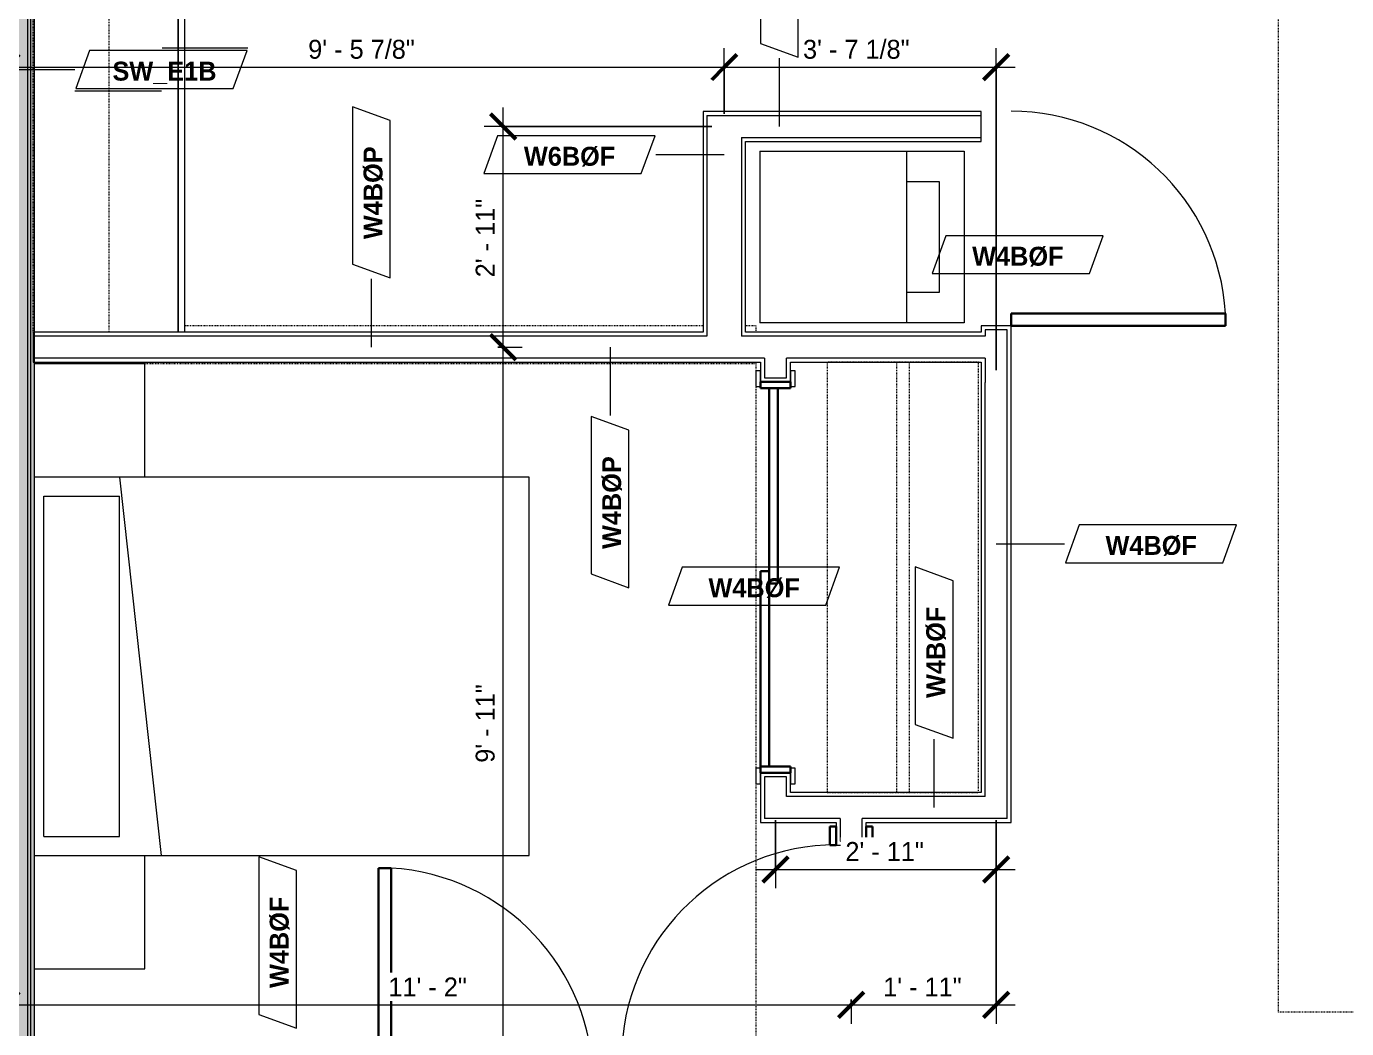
# Model space of a CAD drawing. Header units: inches. Extents: x -4010 to -1814, y 9846 to 12241.
# Drawn here: x -2932.4 to -2722.9, y 11808.7 to 11967.6 of the extents above; entities that cross this region are included whole.
import ezdxf

# ---------------------------------------------------------------- set-up
doc = ezdxf.new("R2010")
doc.units = ezdxf.units.IN
doc.header["$MEASUREMENT"] = 0
doc.linetypes.add('Aligning Line 1_8_', pattern=[0.25, 0.125, -0.125])
doc.linetypes.add('Dash', pattern=[0.25, 0.125, -0.125])
for name, color, linetype, lineweight in [('0-1', 7, 'Continuous', 5), ('A-ANNO-DIMS', 211, 'Continuous', 9), ('A-ANNO-DIMS-32', 211, 'Continuous', 9), ('A-DOOR-3', 31, 'Continuous', 9), ('A-DOOR-4', 31, 'Continuous', 30), ('A-DOOR-FRAM-3', 31, 'Continuous', 30), ('A-WALL', 113, 'Continuous', 18), ('A-WALL-2', 250, 'Continuous', 18), ('A-WALL-3', 113, 'Continuous', 9), ('A-WALL-IDEN', 211, 'Continuous', 9), ('G-ANNO-SYMB-1', 147, 'Aligning Line 1_8_', 9), ('I-FURN', 30, 'Continuous', 9), ('I-FURN-HDLN', 30, 'Dash', 9), ('I-WALL-1', 21, 'Continuous', 18), ('I-WALL-2', 241, 'Continuous', 5), ('I-WALL-3', 7, 'Continuous', 9), ('P-SANR-FIXT', 6, 'Continuous', 9), ('Q-CASE', 31, 'Continuous', 9), ('Q-CASE-HDLN', 31, 'Dash', 9)]:
    doc.layers.add(name, color=color, linetype=linetype, lineweight=lineweight)
doc.styles.add('Century Gothic', font='ufonts.com_century-gothic.ttf', dxfattribs={"height": 3})
doc.styles.add('Century Gothic_B_1', font='GOTHICB.TTF', dxfattribs={"height": 3})
doc.dimstyles.new('OD_1__HACK_2', dxfattribs={"dimscale": 12, "dimtxt": 3.132505, "dimasz": 0.333333, "dimexe": 0.25, "dimexo": 0.166667, "dimgap": 0.041667, "dimtad": 1, "dimdec": 4, "dimrnd": 0.0625, "dimzin": 3, "dimdsep": 46, "dimlunit": 4, "dimtxsty": 'Century Gothic', "dimblk1": 'OBLIQUE', "dimblk2": 'OBLIQUE', "dimsah": 1, "dimcen": 0.09, "dimdle": 0.25, "dimazin": 0, "dimtfac": 1, "dimtdec": 4, "dimtix": 1, "dimtmove": 0, "dimatfit": 3, "dimfxl": 1, "dimtvp": 1, "dimtfill": 1, "dimfrac": 2, "dimtolj": 1, "dimtzin": 0, "dimarcsym": 2})

# ---------------------------------------------------------------- blocks, each defined once
blk = doc.blocks.new('CTR - 1st Phase - Common Walls_rvt-1-UNIT PLANS - 1ST FLOOR')
at = {"layer": 'I-WALL-1'}
blk.add_hatch(color=256, dxfattribs=at).paths.add_polyline_path([(-2931.71, 11725.36), (-2931.09, 11725.36), (-2931.09, 12081.69), (-2931.71, 12081.69), (-2931.71, 11726.32)], flags=0)
at = {"layer": 'I-WALL-2'}
for points in [[(-2937.71, 11724.74), (-2932.21, 11724.74), (-2932.21, 12081.69), (-2937.71, 12081.69), (-2937.71, 11725.36)], [(-2932.21, 11724.74), (-2931.71, 11724.74), (-2931.71, 12081.69), (-2932.21, 12081.69), (-2932.21, 11725.36)]]:
    blk.add_hatch(color=256, dxfattribs=at).paths.add_polyline_path(points, flags=0)
at = {"layer": 'A-WALL-2'}
for p, q in [((-2932.21, 12081.69), (-2932.21, 11725.36)), ((-2931.71, 12081.69), (-2931.71, 11725.36))]:
    blk.add_line(p, q, dxfattribs=at)
at = {"layer": 'I-WALL-3'}
blk.add_line((-2931.09, 11761.49), (-2931.09, 12081.69), dxfattribs=at)
blk = doc.blocks.new('CTR - 1st Phase -Stairs _ Elevators_rvt-1-UNIT PLANS - 1ST FLOOR')
at = {"layer": 'G-ANNO-SYMB-1'}
for p, q in [((-2733.74, 11811.24), (-2733.74, 12126.9)), ((-2495.61, 11811.24), (-2733.74, 11811.24))]:
    blk.add_line(p, q, dxfattribs=at)
blk = doc.blocks.new('SLIDING - FLUSH - 5-0 x 6-8-3934327-UNIT PLANS - 1ST FLOOR')
at = {"layer": 'A-DOOR-3'}
for p, q in [((-30.25, 3), (-32.75, 3)), ((-32.75, 3), (-32.75, 2.25)), ((-32.75, 2.25), (-30.25, 2.25)), ((-30.25, 2.25), (-30.25, 3)), ((30.25, 3), (30.25, 2.25)), ((32.75, 3), (30.25, 3)), ((30.25, 2.25), (32.75, 2.25)), ((32.75, 2.25), (32.75, 3)), ((-30.25, -2.5), (-32.75, -2.5)), ((-32.75, -2.5), (-32.75, -3.25)), ((-32.75, -3.25), (-30.25, -3.25)), ((-30.25, -3.25), (-30.25, -2.5)), ((32.75, -2.5), (30.25, -2.5)), ((30.25, -2.5), (30.25, -3.25)), ((30.25, -3.25), (32.75, -3.25)), ((32.75, -3.25), (32.75, -2.5))]:
    blk.add_line(p, q, dxfattribs=at)
at = {"layer": 'A-DOOR-4'}
for p, q in [((1, 2.25), (-30, 2.25)), ((-30, 2.25), (-30, 0.88)), ((1, 0.88), (1, 2.25)), ((-30, 0.88), (1, 0.88)), ((30, 0.88), (-1, 0.88)), ((-1, 0.88), (-1, -0.5)), ((30, -0.5), (30, 0.88)), ((-1, -0.5), (30, -0.5))]:
    blk.add_line(p, q, dxfattribs=at)
at = {"layer": 'A-DOOR-FRAM-3'}
for p, q in [((-30, 2.25), (-31, 2.25)), ((-31, 2.25), (-31, -2.5)), ((-30, -2.5), (-30, 2.25)), ((31, 2.25), (30, 2.25)), ((30, 2.25), (30, -2.5)), ((31, -2.5), (31, 2.25)), ((-31, -2.5), (-30, -2.5)), ((30, -2.5), (31, -2.5))]:
    blk.add_line(p, q, dxfattribs=at)
blk = doc.blocks.new('SWING - SINGLE - FLUSH - 2-10 x 6-8 - PRIVACY-3199405-UNIT PLANS - 1ST FLOOR')
at = {"layer": 'A-DOOR-3'}
blk.add_arc((17, -2.37), 34.07, 180, 266.6343, dxfattribs=at)
at = {"layer": 'A-DOOR-4'}
for p, q in [((15, -2.37), (15, -36.38)), ((17, -2.37), (15, -2.37)), ((17, -2.37), (17, -36.38)), ((17, -36.38), (15, -36.38))]:
    blk.add_line(p, q, dxfattribs=at)
at = {"layer": 'A-DOOR-FRAM-3'}
for p, q in [((-20, 2.38), (-20, 3.38)), ((-20, 3.38), (-17, 3.38)), ((-17, 2.38), (-20, 2.38)), ((-17, 3.38), (-17, 2.38)), ((17, 2.38), (17, 3.38)), ((17, 3.38), (20, 3.38)), ((20, 2.38), (17, 2.38)), ((20, 3.38), (20, 2.38)), ((-20, -2.37), (-17, -2.37)), ((-20, -3.37), (-20, -2.37)), ((-17, -3.37), (-20, -3.37)), ((-17, -2.37), (-17, -3.37)), ((17, -2.37), (20, -2.37)), ((17, -3.37), (17, -2.37)), ((20, -3.37), (17, -3.37)), ((20, -2.37), (20, -3.37))]:
    blk.add_line(p, q, dxfattribs=at)
blk = doc.blocks.new('OD_CW_Closet - OD_CW_Closet-3786619-UNIT PLANS - 1ST FLOOR')
at = {"layer": 'Q-CASE-HDLN'}
for p, q in [((68.99, 24), (0.74, 24)), ((0.74, 24), (0.74, 0)), ((68.99, 0), (68.99, 24)), ((0.74, 13), (68.99, 13)), ((0.74, 11), (68.99, 11)), ((0.74, 0), (68.99, 0))]:
    blk.add_line(p, q, dxfattribs=at)
blk = doc.blocks.new('SWING - SINGLE - FLUSH - 34_ x 80_ - OFFSET PIVOT DOOR AT WASHER_DRYER-3629691-UNIT PLANS - 1ST FLOOR')
at = {"layer": 'A-DOOR-3'}
blk.add_arc((17, 2.37), 34.07, 93.3657, 180, dxfattribs=at)
at = {"layer": 'A-DOOR-4'}
for p, q in [((15, 2.37), (15, 36.38)), ((17, 36.38), (15, 36.38)), ((17, 2.37), (17, 36.38)), ((17, 2.37), (15, 2.37))]:
    blk.add_line(p, q, dxfattribs=at)
blk = doc.blocks.new('Bed-Standard - Queen 60_ x 79_-V81-UNIT PLANS - 1ST FLOOR')
at = {"layer": 'I-FURN'}
for p, q in [((-19.31, 37.2), (-19.31, -41.3)), ((-16.31, 35.7), (-16.31, 23.7)), ((-16.31, 35.7), (37.69, 35.7)), ((37.69, 35.7), (37.69, 23.7)), ((40.69, -41.3), (40.69, 37.2)), ((40.69, 23.7), (-19.31, 17.13)), ((-16.31, 23.7), (37.69, 23.7)), ((-19.31, -41.3), (40.69, -41.3))]:
    blk.add_line(p, q, dxfattribs=at)
at = {"layer": 'I-FURN-HDLN'}
for p, q in [((58.69, -77.3), (58.69, 37.2)), ((64.69, -68.86), (64.69, 13.39)), ((-55.31, -17.36), (-55.31, -51.36)), ((-55.31, -77.3), (-7.94, -77.3)), ((-5.44, -77.3), (55.06, -77.3)), ((57.56, -77.3), (58.94, -77.3)), ((63.69, -77.3), (64.69, -77.3)), ((64.69, -77.3), (64.69, -75.61))]:
    blk.add_line(p, q, dxfattribs=at)
blk = doc.blocks.new('Stacked Washer and Dryer - 26_x25_ - Private-3627842-UNIT PLANS - 1ST FLOOR')
at = {"layer": 'P-SANR-FIXT'}
for p, q in [((0, 13.625), (32.4375, 13.625)), ((0, 13.625), (0, -13.625)), ((23.34375, -13.625), (23.34375, 13.625)), ((32.4375, 13.625), (32.4375, -13.625)), ((28.53125, 8.75), (23.34375, 8.75)), ((28.53125, -8.75), (28.53125, 8.75)), ((23.34375, -8.75), (28.53125, -8.75)), ((32.4375, -13.625), (0, -13.625))]:
    blk.add_line(p, q, dxfattribs=at)
blk = doc.blocks.new('Table-Night Stand - 18_ x 18_ x 24_-V97-UNIT PLANS - 1ST FLOOR')
at = {"layer": 'I-FURN'}
for p, q in [((18.15, 0), (18.15, 17.5)), ((0.15, 0), (18.15, 0))]:
    blk.add_line(p, q, dxfattribs=at)
blk = doc.blocks.new('Table-Night Stand - 18_ x 18_ x 24_-V98-UNIT PLANS - 1ST FLOOR')
at = {"layer": 'I-FURN'}
for p, q in [((0.15, 17.5), (0.15, 0)), ((0.15, 0), (18.15, 0))]:
    blk.add_line(p, q, dxfattribs=at)
blk = doc.blocks.new('OD_CW_Base Cabinet - OD_CW_Base Cabinet-V146-UNIT PLANS - 1ST FLOOR')
at = {"layer": 'Q-CASE'}
for p, q in [((0.74, 0), (4.8, 0)), ((0.74, 0), (4.8, 0)), ((3.8, -1), (0.74, -1)), ((0.74, -1), (3.8, -1)), ((162.69, -1), (3.8, -1)), ((3.8, -1), (162.69, -1)), ((4.8, 0), (162.69, 0)), ((4.8, 0), (162.69, 0))]:
    blk.add_line(p, q, dxfattribs=at)
blk = doc.blocks.new('OD_CW_Upper Cabinet - OD_CW_Upper Cabinet-3856841-UNIT PLANS - 1ST FLOOR')
at = {"layer": 'Q-CASE-HDLN'}
for p, q in [((0.74, -24), (0.74, -12)), ((0.74, -12), (162.69, -12)), ((162.69, -12), (162.69, -24)), ((162.69, -24), (0.74, -24))]:
    blk.add_line(p, q, dxfattribs=at)
blk = doc.blocks.new('DIMBLOCK211-UNIT PLANS - 1ST FLOOR')
at = {"layer": 'A-ANNO-DIMS-32', "lineweight": 50}
for p, q in [((-2856.74, 11916.74), (-2858.74, 11918.74)), ((-2856.74, 11916.74), (-2854.74, 11914.74)), ((-2856.74, 11797.74), (-2858.74, 11799.74)), ((-2856.74, 11797.74), (-2854.74, 11795.74))]:
    blk.add_line(p, q, dxfattribs=at)
at = {"layer": 'A-ANNO-DIMS-32'}
for p, q in [((-2857.57, 11916.74), (-2853.74, 11916.74)), ((-2856.74, 11916.74), (-2857.57, 11916.74)), ((-2856.74, 11797.74), (-2856.74, 11916.74)), ((-2857.57, 11797.74), (-2853.74, 11797.74)), ((-2856.74, 11797.74), (-2857.57, 11797.74))]:
    blk.add_line(p, q, dxfattribs=at)
at = {"layer": 'A-ANNO-DIMS-32', "color": 0, "insert": (-2861.09, 11850.83), "char_height": 3, "width": 15.394, "attachment_point": 1, "rotation": 90, "line_spacing_factor": 0.984502, "style": 'Century Gothic', "bg_fill": 3, "box_fill_scale": 1.25, "bg_fill_color": 256, "bg_fill_true_color": 13158600, "bg_fill_transparency": 0}
blk.add_mtext('9\' - 11"', dxfattribs=at)
blk = doc.blocks.new('_Oblique')
at = {"color": 0, "linetype": 'ByBlock', "lineweight": -2}
blk.add_line((-0.5, -0.5), (0.5, 0.5), dxfattribs=at)
blk = doc.blocks.new('DIMBLOCK212-UNIT PLANS - 1ST FLOOR')
at = {"layer": 'A-ANNO-DIMS-32', "lineweight": 50}
for p, q in [((-2856.74, 11951.74), (-2858.74, 11953.74)), ((-2856.74, 11951.74), (-2854.74, 11949.74)), ((-2856.74, 11916.74), (-2858.74, 11918.74)), ((-2856.74, 11916.74), (-2854.74, 11914.74))]:
    blk.add_line(p, q, dxfattribs=at)
at = {"layer": 'A-ANNO-DIMS-32'}
for p, q in [((-2856.74, 11916.74), (-2856.74, 11954.74)), ((-2823.65, 11951.74), (-2859.74, 11951.74)), ((-2856.74, 11951.74), (-2823.65, 11951.74)), ((-2857.57, 11916.74), (-2853.74, 11916.74)), ((-2856.74, 11916.74), (-2857.57, 11916.74))]:
    blk.add_line(p, q, dxfattribs=at)
at = {"layer": 'A-ANNO-DIMS-32', "color": 0, "insert": (-2861.09, 11927.83), "char_height": 3, "width": 15.394, "attachment_point": 1, "rotation": 90, "line_spacing_factor": 0.984502, "style": 'Century Gothic', "bg_fill": 3, "box_fill_scale": 1.25, "bg_fill_color": 256, "bg_fill_true_color": 13158600, "bg_fill_transparency": 0}
blk.add_mtext('2\' - 11"', dxfattribs=at)
blk = doc.blocks.new('DIMBLOCK213-UNIT PLANS - 1ST FLOOR')
at = {"layer": 'A-ANNO-DIMS-32'}
for p, q in [((-2813.52, 11841.74), (-2813.52, 11830.91)), ((-2813.52, 11833.91), (-2813.52, 11841.74)), ((-2778.52, 11841.74), (-2778.52, 11830.91)), ((-2778.52, 11833.91), (-2778.52, 11841.74)), ((-2816.52, 11833.91), (-2775.52, 11833.91))]:
    blk.add_line(p, q, dxfattribs=at)
at = {"layer": 'A-ANNO-DIMS-32', "lineweight": 50}
for p, q in [((-2813.52, 11833.91), (-2811.52, 11835.91)), ((-2778.52, 11833.91), (-2776.52, 11835.91)), ((-2813.52, 11833.91), (-2815.52, 11831.91)), ((-2778.52, 11833.91), (-2780.52, 11831.91))]:
    blk.add_line(p, q, dxfattribs=at)
at = {"layer": 'A-ANNO-DIMS-32', "color": 0, "insert": (-2802.44, 11838.25), "char_height": 3, "width": 15.394, "attachment_point": 1, "line_spacing_factor": 0.984502, "style": 'Century Gothic', "bg_fill": 3, "box_fill_scale": 1.25, "bg_fill_color": 256, "bg_fill_true_color": 13158600, "bg_fill_transparency": 0}
blk.add_mtext('2\' - 11"', dxfattribs=at)
blk = doc.blocks.new('DIMBLOCK214-UNIT PLANS - 1ST FLOOR')
at = {"layer": 'A-ANNO-DIMS-32'}
for p, q in [((-2821.65, 11953.74), (-2821.65, 11964.16)), ((-2935.52, 11961.98), (-2935.52, 11958.16)), ((-2935.52, 11961.16), (-2935.52, 11961.98)), ((-2938.52, 11961.16), (-2821.65, 11961.16)), ((-2821.65, 11961.16), (-2821.65, 11953.74))]:
    blk.add_line(p, q, dxfattribs=at)
at = {"layer": 'A-ANNO-DIMS-32', "lineweight": 50}
for p, q in [((-2935.52, 11961.16), (-2933.52, 11963.16)), ((-2821.65, 11961.16), (-2819.65, 11963.16)), ((-2935.52, 11961.16), (-2937.52, 11959.16)), ((-2821.65, 11961.16), (-2823.65, 11959.16))]:
    blk.add_line(p, q, dxfattribs=at)
at = {"layer": 'A-ANNO-DIMS-32', "color": 0, "insert": (-2887.66, 11965.5), "char_height": 3, "width": 21.7784, "attachment_point": 1, "line_spacing_factor": 0.984502, "style": 'Century Gothic', "bg_fill": 3, "box_fill_scale": 1.25, "bg_fill_color": 256, "bg_fill_true_color": 13158600, "bg_fill_transparency": 0}
blk.add_mtext('9\' - 5 7/8"', dxfattribs=at)
blk = doc.blocks.new('DIMBLOCK215-UNIT PLANS - 1ST FLOOR')
at = {"layer": 'A-ANNO-DIMS-32'}
for p, q in [((-2821.65, 11953.74), (-2821.65, 11964.16)), ((-2778.52, 11913.12), (-2778.52, 11964.16)), ((-2821.65, 11961.16), (-2775.52, 11961.16)), ((-2821.65, 11961.16), (-2821.65, 11953.74)), ((-2778.52, 11961.16), (-2778.52, 11913.12))]:
    blk.add_line(p, q, dxfattribs=at)
at = {"layer": 'A-ANNO-DIMS-32', "lineweight": 50}
for p, q in [((-2821.65, 11961.16), (-2819.65, 11963.16)), ((-2778.52, 11961.16), (-2776.52, 11963.16)), ((-2821.65, 11961.16), (-2823.65, 11959.16)), ((-2778.52, 11961.16), (-2780.52, 11959.16))]:
    blk.add_line(p, q, dxfattribs=at)
at = {"layer": 'A-ANNO-DIMS-32', "color": 0, "insert": (-2809.16, 11965.5), "char_height": 3, "width": 21.7784, "attachment_point": 1, "line_spacing_factor": 0.984502, "style": 'Century Gothic', "bg_fill": 3, "box_fill_scale": 1.25, "bg_fill_color": 256, "bg_fill_true_color": 13158600, "bg_fill_transparency": 0}
blk.add_mtext('3\' - 7 1/8"', dxfattribs=at)
blk = doc.blocks.new('DIMBLOCK216-UNIT PLANS - 1ST FLOOR')
at = {"layer": 'A-ANNO-DIMS-32', "lineweight": 50}
for p, q in [((-2935.52, 11812.42), (-2933.52, 11814.42)), ((-2801.52, 11812.42), (-2799.52, 11814.42)), ((-2935.52, 11812.42), (-2937.52, 11810.42)), ((-2801.52, 11812.42), (-2803.52, 11810.42))]:
    blk.add_line(p, q, dxfattribs=at)
at = {"layer": 'A-ANNO-DIMS-32'}
for p, q in [((-2935.52, 11813.25), (-2935.52, 11809.42)), ((-2935.52, 11812.42), (-2935.52, 11813.25)), ((-2801.52, 11813.25), (-2801.52, 11809.42)), ((-2801.52, 11812.42), (-2801.52, 11813.25)), ((-2938.52, 11812.42), (-2801.52, 11812.42))]:
    blk.add_line(p, q, dxfattribs=at)
at = {"layer": 'A-ANNO-DIMS-32', "color": 0, "insert": (-2874.94, 11816.76), "char_height": 3, "width": 15.394, "attachment_point": 1, "line_spacing_factor": 0.984502, "style": 'Century Gothic', "bg_fill": 3, "box_fill_scale": 1.25, "bg_fill_color": 256, "bg_fill_true_color": 13158600, "bg_fill_transparency": 0}
blk.add_mtext('11\' - 2"', dxfattribs=at)
blk = doc.blocks.new('DIMBLOCK217-UNIT PLANS - 1ST FLOOR')
at = {"layer": 'A-ANNO-DIMS-32'}
for p, q in [((-2778.52, 11841.74), (-2778.52, 11809.42)), ((-2778.52, 11812.42), (-2778.52, 11841.74)), ((-2801.52, 11813.25), (-2801.52, 11809.42)), ((-2801.52, 11812.42), (-2801.52, 11813.25)), ((-2801.52, 11812.42), (-2775.52, 11812.42))]:
    blk.add_line(p, q, dxfattribs=at)
at = {"layer": 'A-ANNO-DIMS-32', "lineweight": 50}
for p, q in [((-2801.52, 11812.42), (-2799.52, 11814.42)), ((-2778.52, 11812.42), (-2776.52, 11814.42)), ((-2801.52, 11812.42), (-2803.52, 11810.42)), ((-2778.52, 11812.42), (-2780.52, 11810.42))]:
    blk.add_line(p, q, dxfattribs=at)
at = {"layer": 'A-ANNO-DIMS-32', "color": 0, "insert": (-2796.44, 11816.76), "char_height": 3, "width": 15.394, "attachment_point": 1, "line_spacing_factor": 0.984502, "style": 'Century Gothic', "bg_fill": 3, "box_fill_scale": 1.25, "bg_fill_color": 256, "bg_fill_true_color": 13158600, "bg_fill_transparency": 0}
blk.add_mtext('1\' - 11"', dxfattribs=at)
blk = doc.blocks.new('Wall Tag - Shear Wall-3956451-UNIT PLANS - 1ST FLOOR')
at = {"layer": 'A-WALL-IDEN'}
for p, q in [((-0.3561, 0.0937), (-0.4244, -0.0937)), ((0.4244, 0.0937), (-0.3561, 0.0937)), ((0.4291, 0.1068), (0.0033, 0.1068)), ((0.3561, -0.0937), (0.4244, 0.0937)), ((0, -0.1068), (-0.4291, -0.1068)), ((-0.4244, -0.0937), (0.3561, -0.0937))]:
    blk.add_line(p, q, dxfattribs=at)
blk = doc.blocks.new('Wall Tag - Arch Wall-3956453-UNIT PLANS - 1ST FLOOR')
at = {"layer": 'A-WALL-IDEN'}
for p, q in [((-0.3561, 0.0937), (-0.4244, -0.0937)), ((0.4244, 0.0937), (-0.3561, 0.0937)), ((0.3561, -0.0937), (0.4244, 0.0937)), ((-0.4244, -0.0937), (0.3561, -0.0937))]:
    blk.add_line(p, q, dxfattribs=at)

msp = doc.modelspace()

# ---------------------------------------------------------------- linework, layer by layer
at = {"layer": 'A-WALL'}
for p, q in [((-2824.39874, 11953.4894), (-2780.89874, 11953.4894)), ((-2824.39874, 11953.4894), (-2824.39874, 11918.4894)), ((-2818.89874, 11949.9894), (-2780.89874, 11949.9894)), ((-2818.89874, 11949.9894), (-2818.89874, 11918.4894)), ((-2780.27374, 11919.4894), (-2780.27374, 11918.4894)), ((-2776.77374, 11919.4894), (-2780.27374, 11919.4894)), ((-2776.77374, 11911.11899), (-2776.77374, 11919.4894)), ((-2824.39874, 11918.4894), (-2931.27374, 11918.4894)), ((-2780.27374, 11918.4894), (-2818.89874, 11918.4894)), ((-2815.27374, 11914.9894), (-2931.27374, 11914.9894)), ((-2815.27374, 11914.9894), (-2815.27374, 11911.8644)), ((-2811.77374, 11911.8644), (-2811.77374, 11914.9894)), ((-2780.27374, 11914.9894), (-2811.77374, 11914.9894)), ((-2780.27374, 11914.9894), (-2780.27374, 11911.11899)), ((-2815.27374, 11911.8644), (-2811.77374, 11911.8644)), ((-2780.27374, 11845.4894), (-2780.27374, 11911.11899)), ((-2776.77374, 11841.9894), (-2776.77374, 11911.11899)), ((-2811.77374, 11848.6144), (-2815.27374, 11848.6144)), ((-2815.27374, 11848.6144), (-2815.27374, 11841.9894)), ((-2811.77374, 11845.4894), (-2811.77374, 11848.6144)), ((-2780.27374, 11845.4894), (-2811.77374, 11845.4894)), ((-2803.27374, 11841.9894), (-2815.27374, 11841.9894)), ((-2803.27374, 11841.9894), (-2803.27374, 11838.3644)), ((-2799.77374, 11838.3644), (-2799.77374, 11841.9894)), ((-2776.77374, 11841.9894), (-2799.77374, 11841.9894)), ((-2803.27374, 11838.3644), (-2799.77374, 11838.3644))]:
    msp.add_line(p, q, dxfattribs=at)
at = {"layer": 'A-WALL-3'}
for p, q in [((-2780.89874, 11954.1144), (-2825.02374, 11954.1144)), ((-2825.02374, 11954.1144), (-2825.02374, 11919.1144)), ((-2780.89874, 11949.3644), (-2780.89874, 11954.1144)), ((-2818.27374, 11949.3644), (-2780.89874, 11949.3644)), ((-2818.27374, 11919.1144), (-2818.27374, 11949.3644)), ((-2780.89874, 11920.1144), (-2780.89874, 11919.1144)), ((-2776.14874, 11920.1144), (-2780.89874, 11920.1144)), ((-2776.14874, 11911.11899), (-2776.14874, 11920.1144)), ((-2825.02374, 11919.1144), (-2931.27374, 11919.1144)), ((-2931.27374, 11919.1144), (-2931.27374, 11914.3644)), ((-2780.89874, 11919.1144), (-2818.27374, 11919.1144)), ((-2931.27374, 11914.3644), (-2815.89874, 11914.3644)), ((-2815.89874, 11914.3644), (-2815.89874, 11911.2394)), ((-2811.14874, 11911.2394), (-2811.14874, 11914.3644)), ((-2811.14874, 11914.3644), (-2780.89874, 11914.3644)), ((-2780.89874, 11914.3644), (-2780.89874, 11911.11899)), ((-2815.89874, 11911.2394), (-2811.14874, 11911.2394)), ((-2780.89874, 11911.11899), (-2780.89874, 11846.1144)), ((-2776.14874, 11841.3644), (-2776.14874, 11911.11899)), ((-2811.14874, 11849.2394), (-2815.89874, 11849.2394)), ((-2815.89874, 11849.2394), (-2815.89874, 11841.3644)), ((-2811.14874, 11846.1144), (-2811.14874, 11849.2394)), ((-2780.89874, 11846.1144), (-2811.14874, 11846.1144)), ((-2815.89874, 11841.3644), (-2803.89874, 11841.3644)), ((-2803.89874, 11841.3644), (-2803.89874, 11837.7394)), ((-2799.14874, 11837.7394), (-2799.14874, 11841.3644)), ((-2799.14874, 11841.3644), (-2776.14874, 11841.3644)), ((-2803.89874, 11837.7394), (-2799.14874, 11837.7394))]:
    msp.add_line(p, q, dxfattribs=at)
at = {"layer": 'A-WALL-IDEN'}
for p, q in [((-2877.63517, 11916.7394), (-2877.63517, 11927.58255)), ((-2778.52374, 11885.55572), (-2767.68058, 11885.55572))]:
    msp.add_line(p, q, dxfattribs=at)

# ---------------------------------------------------------------- block references
at = {"layer": '0-1'}
for name in ['CTR - 1st Phase - Common Walls_rvt-1-UNIT PLANS - 1ST FLOOR', 'CTR - 1st Phase -Stairs _ Elevators_rvt-1-UNIT PLANS - 1ST FLOOR']:
    msp.add_blockref(name, (0, 0), dxfattribs=at)
at = {"layer": 'A-DOOR-3'}
for name, p, rotation in [('SWING - SINGLE - FLUSH - 34_ x 80_ - OFFSET PIVOT DOOR AT WASHER_DRYER-3629691-UNIT PLANS - 1ST FLOOR', (-2778.52374, 11937.1144), 269.99999999998), ('SLIDING - FLUSH - 5-0 x 6-8-3934327-UNIT PLANS - 1ST FLOOR', (-2813.64874, 11880.2394), 90.00000000004113), ('SWING - SINGLE - FLUSH - 2-10 x 6-8 - PRIVACY-3199405-UNIT PLANS - 1ST FLOOR', (-2801.52374, 11820.7394), 270.0000000000299), ('SWING - SINGLE - FLUSH - 2-10 x 6-8 - PRIVACY-3199405-UNIT PLANS - 1ST FLOOR', (-2859.52374, 11797.7394), 180)]:
    msp.add_blockref(name, p, dxfattribs=dict(at, rotation=rotation))
at = {"layer": 'A-WALL-IDEN', "xscale": 31.99999999999999, "yscale": 31.99999999999999, "zscale": 31.99999999999999, "rotation": 89.99999999999991}
for p in [(-2839.77232, 11892.16454), (-2788.35926, 11868.31426)]:
    msp.add_blockref('Wall Tag - Arch Wall-3956453-UNIT PLANS - 1ST FLOOR', p, dxfattribs=at)
at = {"layer": 'A-WALL-IDEN', "xscale": 31.99999999999999, "yscale": 31.99999999999999, "zscale": 31.99999999999999}
for p in [(-2753.94888, 11885.55572), (-2816.94175, 11878.84506)]:
    msp.add_blockref('Wall Tag - Arch Wall-3956453-UNIT PLANS - 1ST FLOOR', p, dxfattribs=at)
at = {"layer": 'I-FURN', "rotation": 90.00000000002562}
for name, p in [('Bed-Standard - Queen 60_ x 79_-V81-UNIT PLANS - 1ST FLOOR', (-2893.88274, 11855.42587)), ('Table-Night Stand - 18_ x 18_ x 24_-V97-UNIT PLANS - 1ST FLOOR', (-2913.58765, 11895.9674)), ('Table-Night Stand - 18_ x 18_ x 24_-V98-UNIT PLANS - 1ST FLOOR', (-2913.58765, 11817.9674))]:
    msp.add_blockref(name, p, dxfattribs=at)
at = {"layer": 'P-SANR-FIXT'}
msp.add_blockref('Stacked Washer and Dryer - 26_x25_ - Private-3627842-UNIT PLANS - 1ST FLOOR', (-2816.02374, 11934.2394), dxfattribs=at)
at = {"layer": 'Q-CASE'}
for name, p, rotation in [('OD_CW_Upper Cabinet - OD_CW_Upper Cabinet-3856841-UNIT PLANS - 1ST FLOOR', (-2907.27374, 12081.8021), 269.9999999999814), ('OD_CW_Base Cabinet - OD_CW_Base Cabinet-V146-UNIT PLANS - 1ST FLOOR', (-2907.27374, 12081.8021), 270.0000000000018), ('OD_CW_Closet - OD_CW_Closet-3786619-UNIT PLANS - 1ST FLOOR', (-2805.31241, 11915.1021), 270.0000000000175)]:
    msp.add_blockref(name, p, dxfattribs=dict(at, rotation=rotation))

# ---------------------------------------------------------------- texts
at = {"layer": 'A-WALL-IDEN', "char_height": 3, "attachment_point": 1, "rotation": 90, "style": 'Century Gothic_B_1'}
for s, insert, width in [('W4BØP', (-2878.8827, 11933.88416), 17.877), ('W4BØP', (-2841.01986, 11884.73444), 17.877), ('W4BØF', (-2789.60679, 11861.09834), 17.372)]:
    msp.add_mtext(s, dxfattribs=dict(at, insert=insert, width=width))
at = {"layer": 'A-WALL-IDEN', "char_height": 3, "width": 17.372, "attachment_point": 1, "style": 'Century Gothic_B_1'}
for insert in [(-2761.1648, 11886.80325), (-2824.15767, 11880.09259)]:
    msp.add_mtext('W4BØF', dxfattribs=dict(at, insert=insert))

# ---------------------------------------------------------------- next in the draw order: dimensions: what is measured, and where the dimension line sits
at = {"layer": 'A-ANNO-DIMS'}
dim = msp.add_linear_dim(base=(-2856.74024, 11916.7394), p1=(-2859.56867, 11797.7394), p2=(-2859.56867, 11916.7394), angle=90, dimstyle='OD_1__HACK_2', override={"dimpost": '<>', "dimfxl": 119}, dxfattribs=at)
dim.commit()
dim.dimension.update_dxf_attribs({"geometry": 'DIMBLOCK211-UNIT PLANS - 1ST FLOOR', "text_midpoint": (-2858.8157, 11857.2394)})
dim = msp.add_linear_dim(base=(-2778.52374, 11833.90685), p1=(-2813.52374, 11843.7394), p2=(-2778.52374, 11843.7394), dimstyle='OD_1__HACK_2', override={"dimpost": '<>', "dimfxl": 35}, dxfattribs=at)
dim.commit()
dim.dimension.update_dxf_attribs({"geometry": 'DIMBLOCK213-UNIT PLANS - 1ST FLOOR', "text_midpoint": (-2796.02374, 11835.94458)})

# ---------------------------------------------------------------- next in the draw order: dimensions: what is measured, and where the dimension line sits
dim = msp.add_linear_dim(base=(-2856.74024, 11951.7394), p1=(-2859.56867, 11916.7394), p2=(-2821.64874, 11951.7394), angle=90, dimstyle='OD_1__HACK_2', override={"dimpost": '<>', "dimfxl": 51.603502}, dxfattribs=at)
dim.commit()
dim.dimension.update_dxf_attribs({"geometry": 'DIMBLOCK212-UNIT PLANS - 1ST FLOOR', "text_midpoint": (-2858.77797, 11934.2394)})
dim = msp.add_linear_dim(base=(-2801.52374, 11812.41916), p1=(-2935.52374, 11815.24759), p2=(-2801.52374, 11815.24759), dimstyle='OD_1__HACK_2', override={"dimpost": '<>', "dimfxl": 134}, dxfattribs=at)
dim.commit()
dim.dimension.update_dxf_attribs({"geometry": 'DIMBLOCK216-UNIT PLANS - 1ST FLOOR', "text_midpoint": (-2868.52374, 11814.45689)})

# ---------------------------------------------------------------- next in the draw order: linework, layer by layer
at = {"layer": 'A-WALL-IDEN'}
msp.add_line((-2839.77232, 11916.7394), (-2839.77232, 11905.89624), dxfattribs=at)

# ---------------------------------------------------------------- next in the draw order: block references
at = {"layer": 'A-WALL-IDEN', "xscale": 31.99999999999999, "yscale": 31.99999999999999, "zscale": 31.99999999999999}
msp.add_blockref('Wall Tag - Arch Wall-3956453-UNIT PLANS - 1ST FLOOR', (-2846.2236, 11947.28319), dxfattribs=at)
at = {"layer": 'A-WALL-IDEN', "xscale": 31.99999999999999, "yscale": 31.99999999999999, "zscale": 31.99999999999999, "rotation": 89.99999999999991}
msp.add_blockref('Wall Tag - Arch Wall-3956453-UNIT PLANS - 1ST FLOOR', (-2892.51812, 11822.31426), dxfattribs=at)

# ---------------------------------------------------------------- next in the draw order: texts
at = {"layer": 'A-WALL-IDEN', "insert": (-2853.43952, 11948.53073), "char_height": 3, "width": 17.372, "attachment_point": 1, "style": 'Century Gothic_B_1'}
msp.add_mtext('W6BØF', dxfattribs=at)
at = {"layer": 'A-WALL-IDEN', "insert": (-2893.76565, 11815.09834), "char_height": 3, "width": 17.372, "attachment_point": 1, "rotation": 90, "style": 'Century Gothic_B_1'}
msp.add_mtext('W4BØF', dxfattribs=at)

# ---------------------------------------------------------------- next in the draw order: dimensions: what is measured, and where the dimension line sits
at = {"layer": 'A-ANNO-DIMS'}
for base, p1, p2, override, picture, middle in [((-2821.64874, 11961.1563), (-2935.52374, 11963.98473), (-2821.64874, 11951.7394), {"dimpost": '<>', "dimfxl": 114.531497}, 'DIMBLOCK214-UNIT PLANS - 1ST FLOOR', (-2878.58624, 11963.39797)), ((-2778.52374, 11812.41916), (-2801.52374, 11815.24759), (-2778.52374, 11843.7394), {"dimpost": '<>', "dimfxl": 36.616708}, 'DIMBLOCK217-UNIT PLANS - 1ST FLOOR', (-2790.02374, 11814.41916))]:
    dim = msp.add_linear_dim(base=base, p1=p1, p2=p2, dimstyle='OD_1__HACK_2', override=override, dxfattribs=at)
    dim.commit()
    dim.dimension.update_dxf_attribs({"geometry": picture, "text_midpoint": middle})

# ---------------------------------------------------------------- next in the draw order: linework, layer by layer
at = {"layer": 'A-WALL-IDEN'}
for p, q in [((-2935.52374, 11960.78425), (-2924.68058, 11960.78425)), ((-2788.35926, 11843.7394), (-2788.35926, 11854.58255))]:
    msp.add_line(p, q, dxfattribs=at)

# ---------------------------------------------------------------- next in the draw order: block references
at = {"layer": 'A-WALL-IDEN', "xscale": 31.99999999999999, "yscale": 31.99999999999999, "zscale": 31.99999999999999}
msp.add_blockref('Wall Tag - Shear Wall-3956451-UNIT PLANS - 1ST FLOOR', (-2910.94888, 11960.78425), dxfattribs=at)
at = {"layer": 'A-WALL-IDEN', "xscale": 31.99999999999999, "yscale": 31.99999999999999, "zscale": 31.99999999999999, "rotation": 89.99999999999991}
msp.add_blockref('Wall Tag - Arch Wall-3956453-UNIT PLANS - 1ST FLOOR', (-2877.63517, 11941.31426), dxfattribs=at)

# ---------------------------------------------------------------- next in the draw order: texts
at = {"layer": 'A-WALL-IDEN', "insert": (-2918.71283, 11962.03178), "char_height": 3, "width": 18.685, "attachment_point": 1, "style": 'Century Gothic_B_1'}
msp.add_mtext('SW_E1B', dxfattribs=at)

# ---------------------------------------------------------------- next in the draw order: dimensions: what is measured, and where the dimension line sits
at = {"layer": 'A-ANNO-DIMS'}
dim = msp.add_linear_dim(base=(-2778.52374, 11961.1563), p1=(-2821.64874, 11951.7394), p2=(-2778.52374, 11911.11899), dimstyle='OD_1__HACK_2', override={"dimpost": '<>', "dimfxl": 59.243425}, dxfattribs=at)
dim.commit()
dim.dimension.update_dxf_attribs({"geometry": 'DIMBLOCK215-UNIT PLANS - 1ST FLOOR', "text_midpoint": (-2800.08624, 11963.39797)})

# ---------------------------------------------------------------- next in the draw order: linework, layer by layer
at = {"layer": 'A-WALL-IDEN'}
for p, q in [((-2812.90391, 11951.7394), (-2812.90391, 11962.58255)), ((-2821.64874, 11947.28319), (-2832.49189, 11947.28319))]:
    msp.add_line(p, q, dxfattribs=at)

# ---------------------------------------------------------------- next in the draw order: block references
at = {"layer": 'A-WALL-IDEN', "xscale": 31.99999999999999, "yscale": 31.99999999999999, "zscale": 31.99999999999999, "rotation": 89.99999999999991}
msp.add_blockref('Wall Tag - Arch Wall-3956453-UNIT PLANS - 1ST FLOOR', (-2812.90391, 11976.31426), dxfattribs=at)
at = {"layer": 'A-WALL-IDEN', "xscale": 31.99999999999999, "yscale": 31.99999999999999, "zscale": 31.99999999999999}
msp.add_blockref('Wall Tag - Arch Wall-3956453-UNIT PLANS - 1ST FLOOR', (-2775.10572, 11931.42919), dxfattribs=at)

# ---------------------------------------------------------------- next in the draw order: texts
at = {"layer": 'A-WALL-IDEN', "insert": (-2782.32164, 11932.67672), "char_height": 3, "width": 17.372, "attachment_point": 1, "style": 'Century Gothic_B_1'}
msp.add_mtext('W4BØF', dxfattribs=at)

doc.saveas('drawing.dxf')
